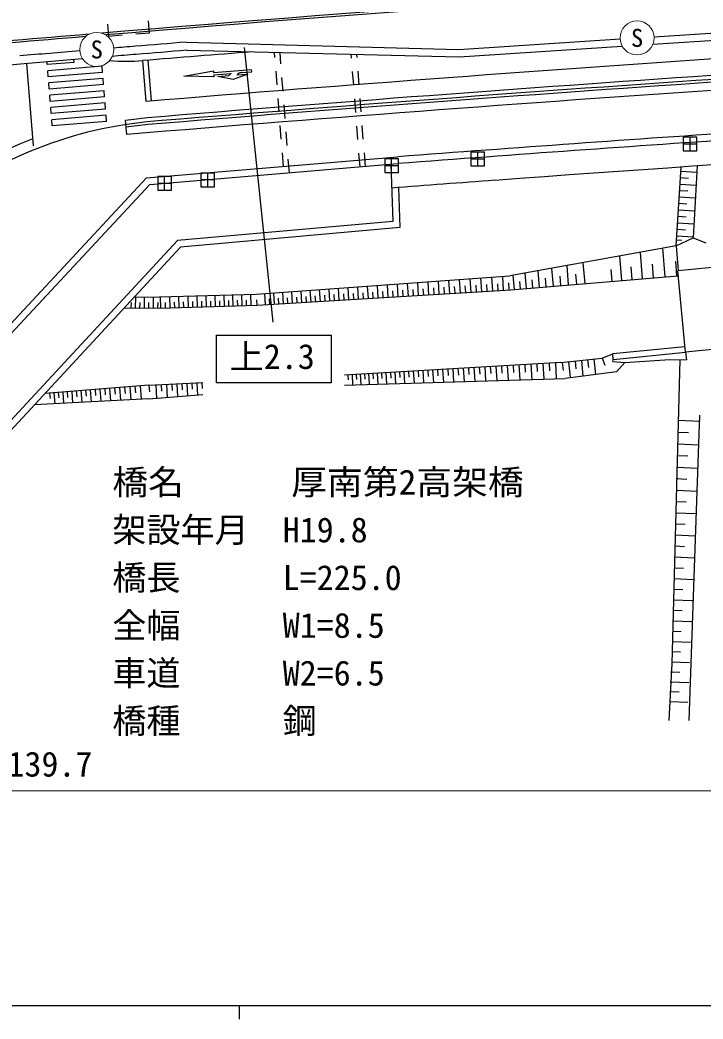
# Model space of a CAD drawing. Units: millimetres, scale not verified. Extents: x 40000 to 680000, y 20000 to 380000.
# Drawn here: x 151903 to 202026, y 204000 to 277271 of the extents above; entities that cross this region are included whole.
import ezdxf
from ezdxf.enums import TextEntityAlignment as Align

# ---------------------------------------------------------------- set-up
doc = ezdxf.new("R2010")
doc.units = ezdxf.units.MM
doc.header["$LTSCALE"] = 1000
for name, color, linetype, lineweight in [('M-BGD', 7, 'Continuous', 25), ('M-BMK-OTRS', 5, 'Continuous', 25), ('M-BMK-ROW', 30, 'Continuous', 25), ('M-STR-HTXT', 7, 'Continuous', 13), ('M-STR-STR1', 1, 'Continuous', 25), ('M-STR-STRC', 7, 'Continuous', 25), ('M-TTL-BAND', 7, 'Continuous', 25)]:
    doc.layers.add(name, color=color, linetype=linetype, lineweight=lineweight)
doc.styles.add('ＭＳ ゴシック', font='')
doc.styles.get('ＭＳ ゴシック').set_extended_font_data('MS Gothic')

msp = doc.modelspace()

# ---------------------------------------------------------------- linework, layer by layer
at = {"layer": 'M-BGD'}
for p, q in [((161319, 277210), (161395, 276313)), ((158330, 276958), (158405, 276061)), ((161395, 276313), (160399, 276229)), ((198437, 276039), (204191, 276409)), ((159402, 276145), (158406, 276061)), ((164089, 275646), (184090, 275108)), ((170616, 274510), (170586, 274894)), ((171053, 274044), (170988, 274885)), ((153910, 273995), (153893, 274203)), ((155873, 274156), (153910, 273995)), ((155873, 274156), (155855, 274367)), ((176236, 274479), (176214, 274760)), ((176635, 274512), (176616, 274750)), ((170771, 272516), (170693, 273513)), ((176391, 272485), (176313, 273482)), ((176789, 272518), (176712, 273515)), ((171208, 272050), (171131, 273047)), ((170926, 270522), (170848, 271519)), ((176546, 270491), (176468, 271488)), ((176944, 270524), (176867, 271521)), ((171363, 270056), (171286, 271053)), ((159737, 268873), (159653, 269898)), ((161278, 269802), (161278, 269804)), ((161676, 269835), (161676, 269841)), ((171081, 268528), (171003, 269525)), ((171518, 268062), (171441, 269059)), ((176700, 268497), (176623, 269494)), ((177099, 268530), (177022, 269527)), ((171235, 266534), (171158, 267531)), ((176855, 266503), (176778, 267500)), ((177254, 266536), (177177, 267533)), ((161199, 265693), (179626, 267237)), ((171673, 266068), (171595, 267065)), ((175584, 266764), (175584, 266766)), ((179114, 266692), (179266, 262496)), ((200056, 260703), (200423, 266481)), ((200403, 266175), (201570, 266101)), ((201597, 266562), (201291, 261282)), ((161199, 265693), (142254, 245381)), ((200374, 265707), (200958, 265670)), ((179688, 264985), (179769, 262039)), ((200314, 264768), (200901, 264731)), ((200344, 265238), (201516, 265164)), ((200254, 263826), (200844, 263788)), ((200284, 264297), (201461, 264223)), ((200224, 263352), (201407, 263277)), ((179266, 262496), (163459, 261094)), ((200164, 262403), (201352, 262328)), ((200194, 262878), (200786, 262841)), ((179769, 262039), (163695, 260613)), ((200134, 261927), (200729, 261889)), ((163459, 261094), (147015, 243360)), ((200056, 260703), (201291, 261282)), ((200083, 261135), (200476, 261110)), ((200103, 261450), (201297, 261374)), ((201291, 261282), (202232, 260928)), ((163695, 260613), (147510, 243158)), ((200056, 260703), (187850, 258497)), ((197597, 258291), (197435, 260229)), ((199242, 258428), (199067, 260525)), ((200056, 260703), (200194, 258873)), ((218072, 260594), (200194, 258873)), ((193368, 257938), (193240, 259471)), ((196076, 258164), (195926, 259957)), ((200114, 258501), (200024, 259591)), ((189072, 257579), (188978, 258700)), ((190023, 257658), (189922, 258871)), ((191052, 257744), (190942, 259056)), ((192165, 257837), (192046, 259255)), ((195358, 258104), (195286, 258966)), ((196822, 258226), (196744, 259158)), ((198404, 258358), (198319, 259366)), ((200735, 252903), (200178, 258871)), ((169229, 257153), (187850, 258497)), ((180403, 257024), (180346, 257955)), ((181153, 257070), (181095, 258009)), ((181909, 257116), (181851, 258064)), ((182673, 257162), (182614, 258118)), ((183442, 257210), (183384, 258174)), ((184219, 257257), (184160, 258230)), ((185003, 257305), (184943, 258287)), ((185794, 257353), (185733, 258344)), ((186591, 257402), (186530, 258401)), ((186993, 257427), (186962, 257928)), ((187396, 257451), (187334, 258459)), ((187801, 257475), (187770, 257982)), ((187926, 257483), (200212, 258509)), ((188192, 257505), (188105, 258543)), ((188623, 257541), (188578, 258081)), ((189538, 257618), (189490, 258201)), ((190528, 257700), (190475, 258331)), ((191598, 257790), (191541, 258471)), ((192754, 257886), (192693, 258624)), ((169307, 256346), (187926, 257483)), ((169918, 256383), (169868, 257199)), ((170574, 256423), (170524, 257246)), ((171237, 256464), (171186, 257294)), ((171905, 256505), (171854, 257342)), ((172579, 256546), (172528, 257391)), ((173260, 256587), (173207, 257440)), ((173946, 256629), (173893, 257489)), ((174638, 256672), (174585, 257539)), ((175337, 256714), (175283, 257589)), ((176041, 256757), (175987, 257640)), ((176396, 256779), (176369, 257222)), ((176752, 256801), (176698, 257691)), ((177110, 256823), (177083, 257270)), ((177469, 256845), (177415, 257743)), ((177830, 256867), (177803, 257318)), ((178193, 256889), (178138, 257796)), ((178557, 256911), (178530, 257367)), ((178923, 256933), (178867, 257848)), ((179291, 256956), (179263, 257415)), ((179660, 256978), (179604, 257901)), ((180031, 257001), (180002, 257465)), ((180777, 257047), (180749, 257514)), ((181530, 257093), (181501, 257564)), ((182290, 257139), (182261, 257615)), ((183057, 257186), (183027, 257666)), ((183830, 257233), (183800, 257717)), ((184610, 257281), (184580, 257769)), ((185397, 257329), (185367, 257822)), ((186191, 257377), (186161, 257875)), ((160072, 256152), (160077, 256542)), ((160286, 256936), (162121, 256971)), ((160388, 256148), (160398, 256938)), ((160708, 256145), (160713, 256544)), ((161031, 256140), (161042, 256951)), ((161360, 256136), (161365, 256546)), ((161692, 256132), (161703, 256963)), ((162029, 256128), (162034, 256549)), ((162121, 256971), (169229, 257153)), ((162248, 256129), (162222, 256974)), ((162585, 256140), (162572, 256561)), ((162921, 256150), (162896, 256991)), ((163257, 256160), (163244, 256580)), ((163592, 256171), (163566, 257008)), ((163927, 256181), (163914, 256599)), ((164260, 256191), (164234, 257025)), ((164593, 256201), (164580, 256617)), ((164925, 256212), (164900, 257042)), ((165257, 256221), (165244, 256636)), ((165588, 256232), (165562, 257059)), ((165918, 256242), (165905, 256655)), ((166247, 256252), (166222, 257076)), ((166576, 256262), (166564, 256673)), ((166904, 256272), (166879, 257093)), ((167232, 256282), (167219, 256692)), ((167558, 256292), (167533, 257109)), ((167884, 256302), (167872, 256710)), ((168210, 256312), (168185, 257126)), ((168535, 256322), (168522, 256728)), ((168859, 256332), (168834, 257143)), ((169307, 256346), (169295, 256750)), ((170246, 256404), (170220, 256813)), ((170905, 256444), (170880, 256857)), ((171570, 256484), (171545, 256901)), ((172242, 256525), (172216, 256946)), ((172919, 256567), (172893, 256991)), ((173602, 256608), (173576, 257036)), ((174291, 256651), (174265, 257082)), ((174986, 256693), (174960, 257129)), ((175688, 256736), (175661, 257175)), ((159565, 256158), (162154, 256126)), ((162154, 256126), (169307, 256346)), ((218657, 254642), (200735, 252903)), ((200696, 253301), (195399, 252775)), ((195439, 252377), (200735, 252903)), ((200735, 252903), (200810, 252334)), ((191598, 252149), (175729, 251231)), ((190280, 252073), (190346, 250940)), ((190733, 252099), (190766, 251527)), ((191191, 252126), (191258, 250968)), ((191598, 252149), (194623, 252466)), ((191695, 252160), (191757, 251572)), ((192165, 252209), (192288, 251038)), ((192634, 252258), (192694, 251678)), ((193098, 252306), (193218, 251158)), ((193557, 252354), (193616, 251785)), ((194012, 252402), (194130, 251276)), ((194623, 252466), (195399, 252775)), ((194623, 252466), (194831, 251957)), ((195439, 252377), (195399, 252775)), ((195409, 252213), (195439, 252377)), ((195409, 252213), (196299, 252150)), ((195688, 251477), (196299, 252150)), ((196299, 252150), (199592, 252365)), ((199592, 252365), (200810, 252334)), ((200336, 252346), (199742, 230066)), ((177485, 251333), (177531, 250552)), ((177798, 251351), (177821, 250956)), ((178113, 251369), (178160, 250571)), ((178433, 251388), (178456, 250984)), ((178755, 251406), (178803, 250590)), ((179082, 251425), (179106, 251012)), ((179412, 251444), (179460, 250610)), ((179745, 251463), (179770, 251042)), ((180082, 251483), (180132, 250630)), ((180423, 251503), (180448, 251072)), ((180768, 251523), (180818, 250652)), ((181116, 251543), (181142, 251103)), ((181469, 251563), (181520, 250673)), ((181825, 251584), (181851, 251134)), ((182185, 251605), (182238, 250694)), ((182549, 251625), (182576, 251165)), ((182917, 251647), (182971, 250717)), ((183289, 251668), (183317, 251198)), ((183666, 251690), (183720, 250740)), ((184046, 251712), (184074, 251232)), ((184430, 251735), (184487, 250763)), ((184819, 251757), (184848, 251266)), ((185212, 251780), (185270, 250787)), ((185610, 251803), (185639, 251300)), ((186011, 251826), (186070, 250811)), ((186418, 251850), (186447, 251336)), ((186828, 251874), (186888, 250835)), ((187243, 251898), (187273, 251373)), ((187663, 251922), (187724, 250861)), ((188088, 251946), (188119, 251410)), ((188516, 251971), (188579, 250887)), ((188950, 251996), (188982, 251448)), ((189388, 252022), (189453, 250913)), ((189832, 252047), (189864, 251487)), ((195688, 251477), (191899, 250987)), ((161367, 250477), (165329, 250682)), ((163786, 250602), (163810, 250141)), ((164155, 250621), (164202, 249708)), ((164520, 250640), (164543, 250188)), ((164881, 250658), (164927, 249764)), ((165239, 250677), (165262, 250235)), ((175729, 250497), (191899, 250987)), ((175974, 251245), (175995, 250876)), ((176269, 251262), (176313, 250515)), ((176569, 251279), (176590, 250902)), ((176871, 251297), (176915, 250533)), ((177176, 251315), (177199, 250928)), ((161367, 250477), (153744, 249881)), ((154078, 249907), (154108, 249510)), ((154395, 249932), (154458, 249128)), ((154717, 249957), (154748, 249551)), ((155041, 249982), (155105, 249162)), ((155369, 250008), (155402, 249594)), ((155701, 250034), (155766, 249197)), ((156036, 250060), (156069, 249637)), ((156374, 250087), (156441, 249232)), ((156716, 250113), (156750, 249681)), ((157061, 250140), (157129, 249268)), ((157410, 250168), (157445, 249727)), ((157763, 250195), (157833, 249304)), ((158119, 250223), (158154, 249773)), ((158479, 250251), (158550, 249342)), ((158843, 250280), (158879, 249820)), ((159210, 250309), (159283, 249380)), ((159582, 250338), (159618, 249869)), ((159957, 250367), (160031, 249419)), ((160336, 250396), (160373, 249918)), ((160719, 250427), (160794, 249459)), ((161367, 250477), (161405, 249988)), ((161884, 250504), (161934, 249533)), ((162272, 250524), (162297, 250044)), ((162657, 250544), (162706, 249593)), ((163037, 250563), (163061, 250092)), ((163414, 250583), (163461, 249651)), ((161356, 249488), (152974, 249051)), ((161356, 249488), (165329, 249796)), ((200170, 247918), (201821, 247845)), ((201008, 225886), (201787, 248283)), ((200145, 247050), (200964, 247014)), ((200120, 246183), (201745, 246112)), ((200095, 245329), (200901, 245293)), ((200071, 244475), (201670, 244404)), ((200046, 243633), (200840, 243598)), ((200081, 242789), (201596, 242722)), ((200059, 241960), (200779, 241929)), ((200037, 241131), (201523, 241066)), ((200015, 240315), (200719, 240284)), ((199993, 239499), (201451, 239435)), ((199972, 238695), (200660, 238664)), ((199950, 237891), (201380, 237828)), ((199929, 237098), (200602, 237069)), ((199908, 236306), (201310, 236245)), ((199887, 235526), (200544, 235497)), ((199866, 234746), (201242, 234686)), ((199846, 233978), (200488, 233950)), ((199825, 233209), (201174, 233150)), ((199805, 232453), (200432, 232425)), ((199785, 231696), (201108, 231638)), ((199765, 230950), (200378, 230923)), ((199745, 230205), (201042, 230148)), ((199742, 230066), (199511, 225886)), ((199638, 229474), (200324, 229444)), ((199617, 228740), (200977, 228680)), ((199596, 228017), (200271, 227987)), ((199575, 227294), (200914, 227235))]:
    msp.add_line(p, q, dxfattribs=at)
msp.add_lwpolyline([(184090, 275108), (184851, 275164), (195942, 275878)], dxfattribs=at)
for centre, radius, start, end in [((404992, -2705506), 2990870, 94.61995, 94.69137), ((405000, -2705572), 2985636, 93.0907, 94.68283), ((404992, -2705506), 2990870, 94.76984, 94.85462), ((404992, -2705506), 2990870, 94.69137, 94.72195), ((405000, -2705572), 2985136, 93.09011, 94.68283), ((405074, -2705836), 2985609, 93.8319, 94.66368), ((405074, -2705836), 2984809, 93.83272, 94.71475), ((164239, 239766), 30183, 93.63768, 127.21601), ((164239, 239766), 30478, 95.6213, 98.6541), ((164239, 239766), 29978, 95.63695, 98.71993), ((405074, -2705836), 2981609, 93.83712, 94.33643), ((405000, -2705572), 2979086, 93.083, 94.2011), ((405074, -2705836), 2979358, 94.20214, 94.34837)]:
    msp.add_arc(centre, radius, start, end, dxfattribs=at)
at = {"layer": 'M-BMK-OTRS'}
for q in [(179639, 266736), (142749, 245179)]:
    msp.add_line((161432, 265210), q, dxfattribs=at)
msp.add_arc((405074, -2705836), 2981109, 93.8378, 94.3369, dxfattribs=at)
at = {"layer": 'M-BMK-ROW'}
for p, q in [((201580, 268669), (200580, 268669)), ((200580, 268669), (200580, 267669)), ((201080, 267669), (201080, 268669)), ((201580, 267669), (201580, 268669)), ((185997, 267571), (184997, 267571)), ((184997, 267571), (184997, 266571)), ((185497, 266571), (185497, 267571)), ((185997, 266571), (185997, 267571)), ((201580, 268169), (200580, 268169)), ((200580, 267669), (201580, 267669)), ((179676, 267083), (178676, 267083)), ((178676, 267083), (178676, 266083)), ((179176, 266083), (179176, 267083)), ((179676, 266083), (179676, 267083)), ((185997, 267071), (184997, 267071)), ((166185, 266042), (165185, 266042)), ((165185, 266042), (165185, 265042)), ((165685, 265042), (165685, 266042)), ((166185, 265042), (166185, 266042)), ((179676, 266583), (178676, 266583)), ((178676, 266083), (179676, 266083)), ((184997, 266571), (185997, 266571)), ((163016, 265785), (162016, 265785)), ((162016, 265785), (162016, 264785)), ((163016, 265285), (162016, 265285)), ((162516, 264785), (162516, 265785)), ((163016, 264785), (163016, 265785)), ((166185, 265542), (165185, 265542)), ((162016, 264785), (163016, 264785)), ((165185, 265042), (166185, 265042))]:
    msp.add_line(p, q, dxfattribs=at)
at = {"layer": 'M-STR-HTXT'}
msp.add_line((224469, 220743), (86694, 220743), dxfattribs=at)
for centre in [(197190, 275958), (157537, 275109)]:
    msp.add_circle(centre, 1250, dxfattribs=at)
at = {"layer": 'M-STR-STR1'}
for p, q in [((198351, 275495), (204221, 275873)), ((164137, 275048), (184121, 274571)), ((184120, 274579), (196098, 275350))]:
    msp.add_line(p, q, dxfattribs=at)
for start, end in [(94.61995, 94.69137), (94.85462, 95.01787), (94.7669, 94.85462), (94.69137, 94.72489)]:
    msp.add_arc((404992, -2705506), 2990270, start, end, dxfattribs=at)
at = {"layer": 'M-STR-STRC'}
for p, q in [((170474, 255120), (168386, 275255)), ((152892, 268052), (152399, 274076)), ((161155, 271298), (160910, 274288)), ((161554, 271330), (161309, 274321)), ((157934, 273874), (153947, 273547)), ((153984, 273098), (153947, 273547)), ((157970, 273425), (153983, 273098)), ((157970, 273425), (157934, 273874)), ((163922, 273151), (166097, 273551)), ((166097, 273551), (166109, 273402)), ((168901, 273625), (166109, 273402)), ((166121, 273252), (167405, 273355)), ((167405, 273355), (167327, 273291)), ((168626, 273302), (167553, 272915)), ((167828, 273238), (168626, 273302)), ((167926, 273329), (167874, 273290)), ((167981, 273364), (167926, 273329)), ((168042, 273389), (167981, 273364)), ((168106, 273406), (168042, 273389)), ((168170, 273416), (168106, 273406)), ((168170, 273416), (168913, 273476)), ((168913, 273476), (168901, 273625)), ((158007, 272976), (154020, 272650)), ((154057, 272201), (154020, 272650)), ((158044, 272528), (158007, 272976)), ((166133, 273103), (163922, 273151)), ((166121, 273252), (166133, 273103)), ((166433, 273127), (167230, 273191)), ((167553, 272915), (166433, 273127)), ((167327, 273291), (167230, 273191)), ((167874, 273290), (167831, 273241)), ((158044, 272528), (154057, 272201)), ((158081, 272079), (154094, 271753)), ((158117, 271631), (158081, 272079)), ((154131, 271304), (154094, 271753)), ((158117, 271631), (154130, 271304)), ((158154, 271182), (154167, 270856)), ((158191, 270734), (158154, 271182)), ((154204, 270407), (154167, 270856)), ((158191, 270734), (154204, 270407)), ((158228, 270285), (154241, 269958)), ((154277, 269510), (154241, 269958)), ((158264, 269837), (154277, 269510)), ((158264, 269837), (158228, 270285)), ((166329, 250659), (166329, 254159)), ((166329, 254159), (174729, 254159)), ((174729, 254159), (174729, 250659)), ((174729, 250659), (166329, 250659))]:
    msp.add_line(p, q, dxfattribs=at)
for centre, radius, start, end in [((405658, -2705365), 2994845, 93.54232, 95.19414), ((405660, -2705290), 2991870, 93.54632, 94.75006), ((405660, -2705290), 2991720, 93.54651, 94.74488), ((405660, -2705290), 2991870, 94.76792, 95.19413), ((405660, -2705290), 2991720, 94.77311, 95.19413), ((405074, -2705836), 2990110, 94.52972, 94.68382), ((159813, 287767), 13524, 264.41082, 274.65409), ((405074, -2705836), 2987109, 93.82957, 94.68382), ((164239, 239766), 30969, 111.5775, 127.21601)]:
    msp.add_arc(centre, radius, start, end, dxfattribs=at)
at = {"layer": 'M-TTL-BAND'}
for p, q in [((40000, 205000), (579000, 205000)), ((168000, 205000), (168000, 204000))]:
    msp.add_line(p, q, dxfattribs=at)

# ---------------------------------------------------------------- texts
at = {"layer": 'M-STR-HTXT', "style": 'ＭＳ ゴシック'}
for s, height, p in [('S', 1320, (197190, 275958)), ('S', 1320, (157537, 275109)), ('投棄物防止柵\u3000L=139.7', 1833, (144105, 222696))]:
    msp.add_text(s, height=height, dxfattribs=at).set_placement(p, align=Align.MIDDLE_CENTER)
at = {"layer": 'M-STR-HTXT', "style": 'ＭＳ ゴシック', "width": 1.05}
msp.add_text('橋名\u3000\u3000\u3000厚南第2高架橋', height=1833, dxfattribs=at).set_placement((158683, 243375), align=Align.MIDDLE_LEFT)
at = {"layer": 'M-STR-HTXT', "style": 'ＭＳ ゴシック'}
for s, p in [('架設年月\u3000H19.8', (158683, 239875)), ('橋長\u3000\u3000\u3000L=225.0', (158683, 236375)), ('全幅\u3000\u3000\u3000W1=8.5', (158683, 232875)), ('車道\u3000\u3000\u3000W2=6.5', (158683, 229375)), ('橋種\u3000\u3000\u3000鋼', (158683, 225875))]:
    msp.add_text(s, height=1833, dxfattribs=at).set_placement(p, align=Align.MIDDLE_LEFT)
at = {"layer": 'M-STR-STRC', "style": 'ＭＳ ゴシック'}
msp.add_text('上2.3', height=1833, dxfattribs=at).set_placement((170416, 251122), align=Align.BOTTOM_CENTER)

doc.saveas('drawing.dxf')
